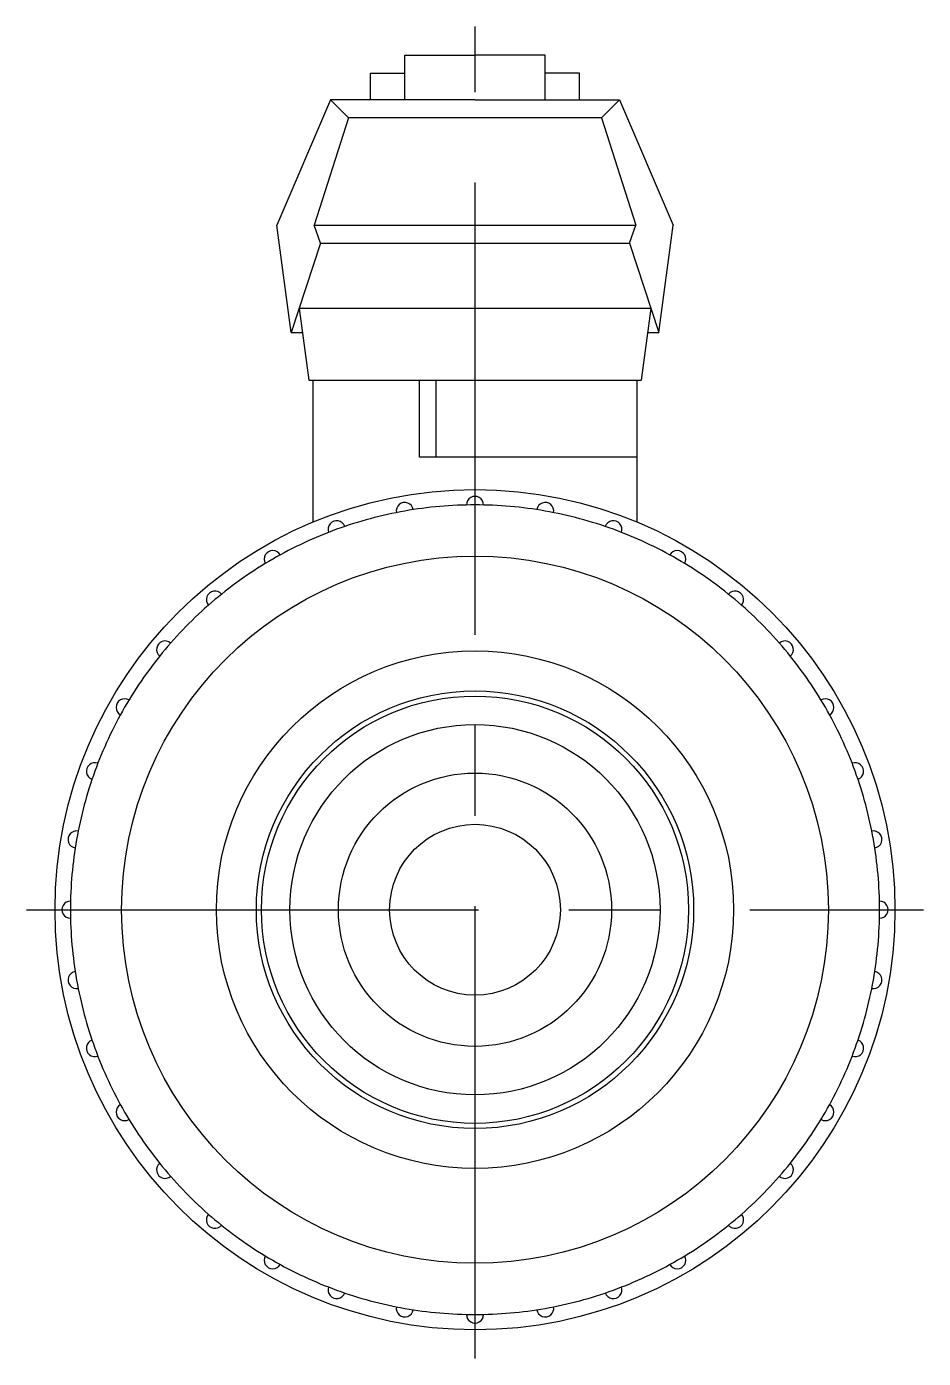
# Model space of a CAD drawing. Extents: x -191 to 31, y -67 to 62.
# Drawn here: x -31.5 to 31.5, y -31.5 to 62 of the extents above; entities that cross this region are included whole.
import ezdxf

# ---------------------------------------------------------------- set-up
doc = ezdxf.new("R2010")
doc.units = 0
doc.linetypes.add('CENTER', pattern=[50.8, 31.75, -6.35, 6.35, -6.35])
doc.layers.get('0').update_dxf_attribs({"linetype": 'CONTINUOUS'})
doc.layers.add('CENTER', color=1, linetype='CENTER')

msp = doc.modelspace()

# ---------------------------------------------------------------- linework, layer by layer
at = {"color": 7, "linetype": 'CONTINUOUS'}
for p, q in [((-4.929, 60), (0, 60)), ((-4.929, 56.856), (-4.929, 60)), ((4.929, 60), (0, 60)), ((4.929, 56.856), (4.929, 60)), ((-7.341, 58.742), (-4.929, 58.742)), ((-7.341, 56.856), (-7.341, 58.742)), ((7.341, 58.742), (4.929, 58.742)), ((7.341, 56.856), (7.341, 58.742)), ((-10.143, 56.856), (-13.916, 48.051)), ((0, 56.856), (-10.143, 56.856)), ((-8.885, 55.598), (-10.143, 56.856)), ((0, 56.856), (10.143, 56.856)), ((8.885, 55.598), (10.143, 56.856)), ((10.143, 56.856), (13.916, 48.051)), ((-8.885, 55.598), (-11.303, 48.051)), ((8.885, 55.598), (-8.885, 55.598)), ((8.885, 55.598), (11.303, 48.051)), ((-12.908, 40.527), (-13.916, 48.051)), ((-11.303, 48.051), (11.303, 48.051)), ((-10.844, 46.793), (-11.303, 48.051)), ((10.844, 46.793), (11.303, 48.051)), ((12.908, 40.527), (13.916, 48.051)), ((-10.844, 46.793), (-12.908, 40.527)), ((-10.844, 46.793), (10.844, 46.793)), ((10.844, 46.793), (12.908, 40.527)), ((-12.355, 42.207), (-11.662, 37.175)), ((12.355, 42.207), (-12.355, 42.207)), ((12.355, 42.207), (11.662, 37.175)), ((-12.908, 40.527), (-12.124, 40.527)), ((12.124, 40.527), (12.908, 40.527)), ((-11.662, 37.175), (11.662, 37.175)), ((-11.392, 37.175), (-11.392, 27.212)), ((-3.896, 31.778), (-3.896, 37.175)), ((-2.748, 37.175), (-2.748, 31.778)), ((11.392, 31.778), (11.392, 37.175)), ((-2.761, 31.778), (-3.896, 31.778)), ((11.392, 31.778), (-2.748, 31.778)), ((11.392, 27.212), (11.392, 31.778))]:
    msp.add_line(p, q, dxfattribs=at)
for radius in [29.5, 24.823, 18.168, 15.359, 15, 13, 9.593, 5.996]:
    msp.add_circle((0, 0), radius, dxfattribs=at)
for centre, radius, start, end in [((0, 28.421), 0.6, 359.3956, 180.6044), ((0, 28.421), 0.6, 359.3956, 180.6044), ((-4.935, 27.989), 0.6, 9.3956, 190.6044), ((0, 0), 28.421, 90, 100), ((0, 0), 28.421, 90, 100), ((0, 0), 28.421, 80, 90), ((0, 0), 28.421, 80, 90), ((4.935, 27.989), 0.6, 349.3956, 170.6044), ((-9.72, 26.707), 0.6, 19.3956, 200.6044), ((0, 0), 28.421, 100, 110), ((0, 0), 28.421, 100, 110), ((0, 0), 28.421, 70, 80), ((0, 0), 28.421, 70, 80), ((9.72, 26.707), 0.6, 339.3956, 160.6044), ((0, 0), 28.421, 110, 120), ((0, 0), 28.421, 110, 120), ((0, 0), 28.421, 60, 70), ((0, 0), 28.421, 60, 70), ((0, 0), 28.421, 120, 130), ((0, 0), 28.421, 120, 130), ((-14.21, 24.613), 0.6, 29.3956, 210.6044), ((14.21, 24.613), 0.6, 329.3956, 150.6044), ((0, 0), 28.421, 50, 60), ((0, 0), 28.421, 50, 60), ((0, 0), 28.421, 130, 140), ((0, 0), 28.421, 130, 140), ((-18.268, 21.772), 0.6, 39.3956, 220.6044), ((18.268, 21.772), 0.6, 319.3956, 140.6044), ((0, 0), 28.421, 40, 50), ((0, 0), 28.421, 40, 50), ((-21.772, 18.268), 0.6, 49.3956, 230.6044), ((21.772, 18.268), 0.6, 309.3956, 130.6044), ((0, 0), 28.421, 140, 150), ((0, 0), 28.421, 140, 150), ((0, 0), 28.421, 30, 40), ((0, 0), 28.421, 30, 40), ((0, 0), 28.421, 150, 160), ((0, 0), 28.421, 150, 160), ((-24.613, 14.21), 0.6, 59.3956, 240.6044), ((24.613, 14.21), 0.6, 299.3956, 120.6044), ((0, 0), 28.421, 20, 30), ((0, 0), 28.421, 20, 30), ((-26.707, 9.72), 0.6, 69.3956, 250.6044), ((26.707, 9.72), 0.6, 289.3956, 110.6044), ((0, 0), 28.421, 160, 170), ((0, 0), 28.421, 160, 170), ((0, 0), 28.421, 10, 20), ((0, 0), 28.421, 10, 20), ((-27.989, 4.935), 0.6, 79.3956, 260.6044), ((0, 0), 28.421, 170, 180), ((0, 0), 28.421, 170, 180), ((27.989, 4.935), 0.6, 279.3956, 100.6044), ((0, 0), 28.421, 0, 10), ((0, 0), 28.421, 0, 10), ((-28.421, 0), 0.6, 89.3956, 270.6044), ((0, 0), 28.421, 180, 190), ((0, 0), 28.421, 180, 190), ((0, 0), 28.421, 350, 0), ((28.421, 0), 0.6, 269.3956, 90.6044), ((-27.989, -4.935), 0.6, 99.3956, 280.6044), ((27.989, -4.935), 0.6, 259.3956, 80.6044), ((0, 0), 28.421, 190, 200), ((0, 0), 28.421, 190, 200), ((0, 0), 28.421, 340, 350), ((-26.707, -9.72), 0.6, 109.3956, 290.6044), ((26.707, -9.72), 0.6, 249.3956, 70.6044), ((0, 0), 28.421, 200, 210), ((0, 0), 28.421, 200, 210), ((0, 0), 28.421, 330, 340), ((0, 0), 28.421, 330, 340), ((-24.613, -14.21), 0.6, 119.3956, 300.6044), ((24.613, -14.21), 0.6, 239.3956, 60.6044), ((0, 0), 28.421, 210, 220), ((0, 0), 28.421, 210, 220), ((0, 0), 28.421, 320, 330), ((0, 0), 28.421, 320, 330), ((-21.772, -18.268), 0.6, 129.3956, 310.6044), ((0, 0), 28.421, 220, 230), ((0, 0), 28.421, 220, 230), ((0, 0), 28.421, 310, 320), ((0, 0), 28.421, 310, 320), ((21.772, -18.268), 0.6, 229.3956, 50.6044), ((-18.268, -21.772), 0.6, 139.3956, 320.6044), ((18.268, -21.772), 0.6, 219.3956, 40.6044), ((0, 0), 28.421, 230, 240), ((0, 0), 28.421, 230, 240), ((0, 0), 28.421, 300, 310), ((0, 0), 28.421, 300, 310), ((-14.21, -24.613), 0.6, 149.3956, 330.6044), ((14.21, -24.613), 0.6, 209.3956, 30.6044), ((0, 0), 28.421, 240, 250), ((0, 0), 28.421, 240, 250), ((0, 0), 28.421, 290, 300), ((0, 0), 28.421, 290, 300), ((-9.72, -26.707), 0.6, 159.3956, 340.6044), ((0, 0), 28.421, 250, 260), ((0, 0), 28.421, 250, 260), ((0, 0), 28.421, 280, 290), ((0, 0), 28.421, 280, 290), ((9.72, -26.707), 0.6, 199.3956, 20.6044), ((-4.935, -27.989), 0.6, 169.3956, 350.6044), ((0, 0), 28.421, 260, 270), ((0, 0), 28.421, 260, 270), ((0, 0), 28.421, 270, 280), ((0, 0), 28.421, 270, 280), ((4.935, -27.989), 0.6, 189.3956, 10.6044), ((0, -28.421), 0.6, 179.3956, 0.6044)]:
    msp.add_arc(centre, radius, start, end, dxfattribs=at)
at = {"layer": 'CENTER', "color": 1, "linetype": 'CENTER'}
for p, q in [((0, -31.5), (0, 62)), ((-31.5, 0), (31.5, 0))]:
    msp.add_line(p, q, dxfattribs=at)

doc.saveas('drawing.dxf')
